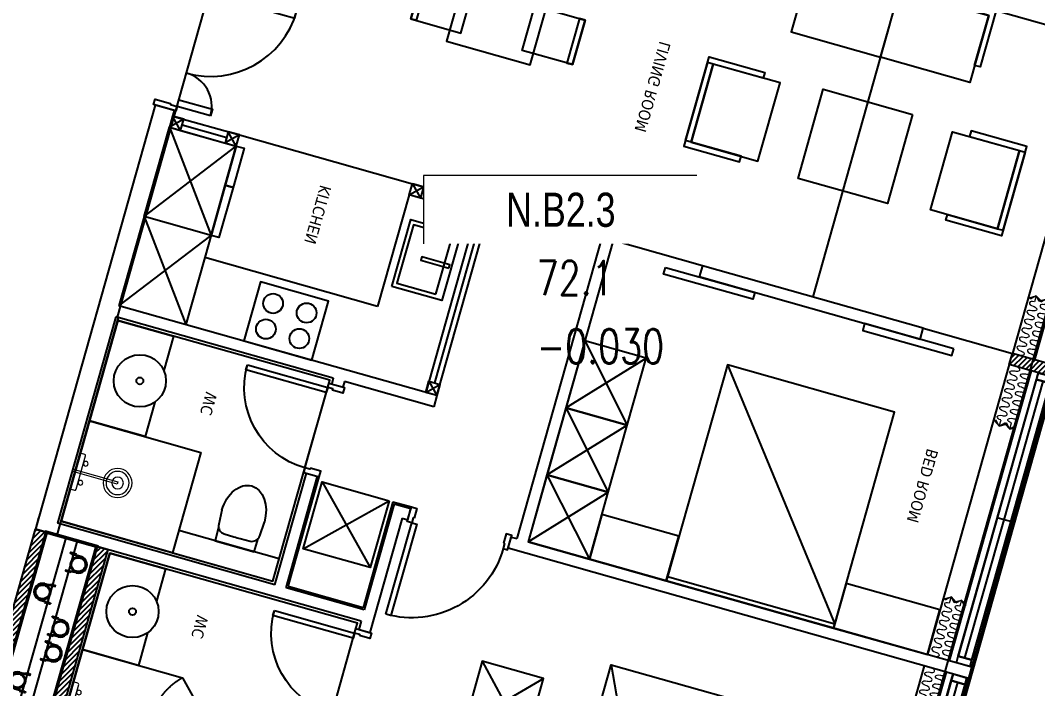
# Model space of a CAD drawing. Header units: millimetres. Extents: x -361675616 to 361246347, y -284141842 to 284396604.
# Drawn here: x -47211 to -38434, y 92814 to 98578 of the extents above; entities that cross this region are included whole.
import ezdxf
from ezdxf.enums import TextEntityAlignment as Align
from ezdxf.xclip import XClip

# ---------------------------------------------------------------- set-up
doc = ezdxf.new("R2010")
doc.units = ezdxf.units.MM
doc.header["$LTSCALE"] = 100
doc.header["$MEASUREMENT"] = 0
doc.header["$XCLIPFRAME"] = 0
doc.set_wipeout_variables(frame=1)
doc.linetypes.add('ACAD_ISO03W100', pattern=[30, 12, -18])
for name, color, linetype in [('1-CAPLANH', 4, 'Continuous'), ('1-Chu thich', 4, 'Continuous'), ('1VinaPVC-Text', 9, 'Continuous'), ('A-_FURN----_E-_N', 251, 'Continuous'), ('A-_SANIEQPT_E-_N', 251, 'Continuous'), ('A-ANNO-ROOM', 50, 'Continuous'), ('A-WALL-FNSH', 11, 'Continuous'), ('dien tich thong thuy', 3, 'Continuous'), ('IDEA - dim', 251, 'Continuous'), ('KT-Net manh', 139, 'Continuous'), ('KT-Tuong', 1, 'Continuous'), ('NDT Cap nuoc', 4, 'Continuous'), ('Xref_NT1+NT2_MBDV Cot vach_220729$0$ccu12-Thay', 7, 'Continuous')]:
    doc.layers.add(name, color=color, linetype=linetype)
for name, color, linetype, lineweight in [('A-NoiThat', 39, 'Continuous', 13), ('CIC36 net manh', 8, 'Continuous', 9), ('KT-Chuviet', 255, 'Continuous', 15), ('KT-Net thay', 7, 'Continuous', 15), ('KT-Net truc', 18, 'Continuous', 15)]:
    doc.layers.add(name, color=color, linetype=linetype, lineweight=lineweight)
doc.styles.add('220126_HDN_HBA typical plan$0$211210_HDN_HBA_TYPICAL PLAN CORE OPT 1$0$HBA-Text', font='GOTHIC.TTF')
doc.styles.add('font unicode ccu', font='arial.ttf')
doc.styles.add('ROMANS', font='ROMANS.SHX')
doc.styles.add('Tahoma', font='tahoma.ttf')

# ---------------------------------------------------------------- blocks, each defined once
blk = doc.blocks.new('ong thoat xi')
at = {"layer": '1-Chu thich', "color": 40, "linetype": 'ByBlock'}
for p, q in [((-75.38012683280976, 61.71243314491585), (-75.38012683356645, 65.30088436778169)), ((-65.74530692066764, 60.15858772792853), (-73.82631818420485, 60.15858772746287)), ((-65.78777581622126, 66.90270846546628), (-73.82628140639281, 66.90270846383646)), ((-65.83680565783288, 67.38554804772139), (-65.83680565730901, 59.50194067240228)), ((-65.47424172598403, 68.65452180604916), (-61.84860241872957, 68.65452180698048)), ((-65.47424172679892, 66.11657429032493), (-61.90376675099832, 66.11657429125624)), ((-65.47424172534375, 60.77091442968231), (-61.90376675169683, 60.77091443061362)), ((-65.47424172563478, 58.23296691395808), (-61.84860241774003, 58.23296691500582)), ((-60.67026964394608, 70.09262039628811), (-61.48603848775383, 70.09262039628811)), ((-60.67026964394608, 70.09262039628811), (-61.48603848775383, 70.09262039628811)), ((-61.48603848775383, 70.09262039628811), (-61.48603848711354, 56.79486832523253)), ((-60.67026964260732, 56.79486832569818), (-61.48603848711354, 56.79486832523253)), ((-60.67026964394608, 70.09262039628811), (-60.67026964260732, 56.79486832569818)), ((-54.93791736802086, 70.09262039489111), (-54.12214852363104, 70.09262039407622)), ((-54.93791736802086, 70.09262039489111), (-54.93791736679849, 56.79486832371913)), ((-54.93791736802086, 70.09262039489111), (-54.12214852363104, 70.09262039407622)), ((-54.93791736679849, 56.79486832371913), (-54.12214852229226, 56.79486832313705)), ((-54.12214852363104, 70.09262039407622), (-54.12214852229226, 56.79486832313705)), ((-50.13394528458593, 68.65452180535067), (-53.75958459306275, 68.65452180523425)), ((-50.13394528423669, 58.232966913376), (-53.75958459178218, 58.23296691302676)), ((-50.13394528452773, 66.11657428939361), (-53.70442025974624, 66.11657428939361)), ((-50.13394528400386, 60.77091442898382), (-53.70442025887314, 60.77091442805249)), ((-49.77138135395943, 67.38554804725571), (-49.7713813536684, 59.50194067088886)), ((-32.65563905594172, 66.87869586132001), (-49.77138135436689, 66.87869586690795)), ((-29.11534677405143, 60.00879285379778), (-49.77138135419228, 60.00879285181873)), ((1.717475750250741, 60.0087928546127), (-41.21941808814881, 60.00879285309929)), ((-41.2194180888473, 57.94782194821164), (-41.21941808908014, 60.00879285333212)), ((-41.2194180888473, 57.94782194821164), (-41.21941808908014, 60.00879285333212)), ((-41.2194180888473, 57.94782194902655), (-41.21941808908014, 60.00879285333212)), ((1.717475749552249, 57.94782195100561), (-41.2194180888473, 57.94782194821164)), ((-32.65563905570889, 60.00879284727853), (-32.65563905594172, 66.87869586132001)), ((-75.38012683350826, -61.91815018712077), (-75.38012683286797, -65.50660140905529)), ((-65.74530691356631, -60.36430476850364), (-73.82631818496156, -60.36430476931854)), ((-65.78777580836322, -67.10842550569214), (-73.82628140581073, -67.10842550569214)), ((-65.8368056496256, -67.59126508864574), (-65.8368056496256, -59.70765771332662)), ((-65.47424171830062, -58.43868395511527), (-61.84860241104615, -58.43868395488243)), ((-65.47424171917375, -60.976631470141), (-61.90376674348954, -60.97663146990817)), ((-65.47424171771853, -66.32229133090004), (-61.90376674267463, -66.3222913305508)), ((-65.47424171795136, -68.86023884720636), (-61.84860241011484, -68.8602388468571)), ((-60.67026963614626, -57.00058536557481), (-61.4860384806525, -57.00058536487631)), ((-61.48603847948834, -70.29833743674679), (-61.4860384806525, -57.00058536487631)), ((-60.6702696349239, -70.29833743651398), (-61.48603847948834, -70.29833743674679)), ((-60.6702696349239, -70.29833743651398), (-61.48603847948834, -70.29833743674679)), ((-60.6702696349239, -70.29833743651398), (-60.67026963614626, -57.00058536557481)), ((-54.9379173591733, -70.29833743837662), (-54.93791736033746, -57.00058536720462)), ((-54.93791736033746, -57.00058536720462), (-54.12214851600584, -57.00058536685538)), ((-54.9379173591733, -70.29833743837662), (-54.12214851466706, -70.29833743802736)), ((-54.9379173591733, -70.29833743837662), (-54.12214851466706, -70.29833743802736)), ((-54.12214851466706, -70.29833743802736), (-54.12214851600584, -57.00058536685538)), ((-50.1339452767861, -58.43868395651225), (-53.75958458462264, -58.43868395674508)), ((-50.13394527568016, -68.86023884848692), (-53.7595845842734, -68.86023884871975)), ((-50.13394527626225, -60.97663147223648), (-53.70442025212105, -60.97663147223648)), ((-50.13394527632044, -66.32229133218061), (-53.70442025124794, -66.32229133334475)), ((-49.77138134575215, -67.59126509027557), (-49.77138134627604, -59.70765771460719)), ((-30.91456355975243, -60.21450989425648), (-49.77138134581037, -60.21450989565346)), ((-34.45485584205016, -67.08441291505005), (-49.77138134563574, -67.08441290992776)), ((1.717475756304338, -58.15353898785543), (-41.21941808151314, -58.15353899006732)), ((-41.21941808151314, -58.15353899006732), (-41.21941808069823, -60.2145098951878)), ((-41.21941808151314, -58.15353899088222), (-41.21941808069823, -60.2145098951878)), ((1.717475756944622, -60.21450989204459), (-41.21941808069823, -60.2145098951878)), ((-34.45485584222479, -60.21450990100857), (-34.45485584205016, -67.08441291505005))]:
    blk.add_line(p, q, dxfattribs=at)
for centre, major_axis, ratio, start_param, end_param in [((-73.7847118762438, 65.30782007810194), (1.128139395118837, 1.128139395118833), 0.999999999981247, 0.8114564950257566, 2.36054173982049), ((-73.82628141500754, 61.71243314514867), (1.098734631828849, 1.098734631828845), 0.9999999999706548, 2.356194490402434, 3.926990816608578), ((-63.43481961626094, 67.38554804818703), (1.698460618368481, -1.698460618368488), 0.9999999999880228, 3.370391498457508, 4.483590135757281), ((-55.80344074894674, 63.44374436128418), (7.094660364457459, -7.094660364457486), 0.9999999999999998, 3.657340742990352, 4.196640890984128), ((-63.43481961567886, 59.50194067310075), (1.698460618368481, -1.698460618368488), 0.9999999999880228, 3.370391498457508, 4.483590135757281), ((-63.88802452944218, 67.38554804772139), (1.698460618352194, -1.698460618352201), 0.9999999999880228, 0.2287988448677159, 1.341997482167488), ((-63.88802452938398, 67.38554804900195), (1.698460618368481, -1.698460618368488), 0.9999999999880228, 0.2287988448677159, 1.341997482167488), ((-71.51940339541761, 63.44374436023645), (7.094660364541318, -7.094660364541345), 0.9999999999939811, 0.5157480894039148, 1.055048237384961), ((-71.51940339541761, 63.44374436023645), (7.094660364541318, -7.094660364541345), 0.9999999999939811, 0.5157480894039148, 1.055048237384961), ((-63.88802452897654, 59.50194067275152), (1.698460618368481, -1.698460618368488), 0.9999999999880228, 0.2287988448677159, 1.341997482167488), ((-63.88802452897654, 59.50194067275152), (1.698460618368481, -1.698460618368488), 0.9999999999880228, 0.2287988448677159, 1.341997482167488), ((-51.72016248240834, 67.38554804679006), (1.698460618302127, 1.698460618302121), 0.9999999999834358, 1.799595171691055, 2.912793808962478), ((-51.72016248182626, 67.38554804748854), (1.698460618368481, -1.698460618368488), 0.9999999999880228, 3.370391498457508, 4.483590135757281), ((-44.08878361462848, 63.4437443598872), (7.094660364416927, 7.094660364416901), 0.9999999999939808, 2.08654441620483, 2.625844564185877), ((-44.08878361462848, 63.4437443598872), (7.094660364416927, 7.094660364416901), 0.9999999999939808, 2.08654441620483, 2.625844564185877), ((-51.72016248124418, 59.50194067077246), (1.698460618302127, 1.698460618302121), 0.9999999999834358, 1.799595171691055, 2.912793808962478), ((-51.72016248124418, 59.50194067077246), (1.698460618302127, 1.698460618302121), 0.9999999999834358, 1.799595171691055, 2.912793808962478), ((-52.17336739588063, 67.38554804620799), (1.698460618368481, -1.698460618368488), 0.9999999999880228, 0.2287988448677159, 1.341997482167488), ((-59.80474626185605, 63.44374435942154), (7.094660364541345, 7.094660364541318), 0.9999999999939808, -1.055048237384963, -0.5157480894039148), ((-52.17336739529855, 59.50194067123812), (1.698460618317141, 1.698460618317135), 0.9999999999834357, -1.341997481892333, -0.2287988446337132), ((-6.984919e-10, -0.1028585183667019), (34.07629290540685, -34.07629290540699), 0.9999999999996163, 0.7853981633976402, 7.068583470577226), ((0.3434951510280371, -0.1028585180174559), (42.50535631470555, -42.50535631470572), 0.9999999999987998, 5.497787143388879, 8.639379796978673), ((0.3434951510280371, -0.1028585180174559), (41.04802981248233, -41.0480298124825), 0.9999999999998442, 5.497787143388998, 8.639379796978794), ((-73.78471187618561, -65.51353711914271), (1.128139395128906, 1.1281393951289), 0.9999999999608769, 2.351847240170423, 3.900932485497246), ((-73.82628141593888, -61.91815018700434), (1.09873463182571, 1.098734631825706), 0.9999999999763682, 0.7853981630159299, 2.35619449040529), ((-63.43481960770441, -59.70765771297738), (1.698460618352194, -1.698460618352201), 0.9999999999880228, 3.370391498457508, 4.483590135757281), ((-55.80344074190361, -63.64946139999665), (7.094660364401588, 7.094660364401562), 0.9999999999939808, 2.086544416204056, 2.625844564186651), ((-63.43481960805366, -67.59126508876216), (1.698460618302127, 1.698460618302121), 0.9999999999834358, 1.799595171691055, 2.912793808962478), ((-63.88802452175879, -59.70765771332662), (1.698460618352193, -1.698460618352199), 0.9999999999880232, 0.2287988448677158, 1.341997482167488), ((-63.88802452175879, -59.70765771332662), (1.698460618352193, -1.698460618352199), 0.9999999999880232, 0.2287988448677158, 1.341997482167488), ((-71.51940338715212, -63.64946140092798), (7.094660364401557, -7.094660364401586), 0.9999999999939808, 0.5157480894031421, 1.055048237385733), ((-71.51940338715212, -63.64946140092798), (7.094660364401557, -7.094660364401586), 0.9999999999939808, 0.5157480894031421, 1.055048237385733), ((-63.8880245211767, -67.59126508911139), (1.698460618368481, -1.698460618368488), 0.9999999999880228, 0.2287988448677159, 1.341997482167488), ((-63.8880245211767, -67.59126508911139), (1.698460618368481, -1.698460618368488), 0.9999999999880228, 0.2287988448677159, 1.341997482167488), ((-51.72016247350256, -59.70765771460719), (1.698460618368481, -1.698460618368488), 0.9999999999880228, 3.370391498457508, 4.483590135757281), ((-51.72016247350256, -59.70765771460719), (1.698460618368481, -1.698460618368488), 0.9999999999880228, 3.370391498457508, 4.483590135757281), ((-44.08878360758536, -63.64946140220854), (7.094660364416927, 7.094660364416901), 0.9999999999939808, 2.08654441620483, 2.625844564185877), ((-44.08878360758536, -63.64946140220854), (7.094660364416927, 7.094660364416901), 0.9999999999939808, 2.08654441620483, 2.625844564185877), ((-51.72016247297871, -67.59126509097405), (1.698460618333429, 1.698460618333422), 0.9999999999834358, 1.799595171697458, 2.912793808956078), ((-51.72016247297871, -67.59126509097405), (1.698460618333429, 1.698460618333422), 0.9999999999834358, 1.799595171697458, 2.912793808956078), ((-52.17336738767335, -59.70765771437436), (1.698460618352194, -1.698460618352201), 0.9999999999880228, 0.2287988448677159, 1.341997482167488), ((-59.80474625423084, -63.64946140313986), (7.094660364597215, -7.094660364597241), 1, 0.5157480894013327, 1.055048237393564), ((-52.17336738767335, -67.59126509027557), (1.69846061833718, -1.698460618337187), 0.9999999999880228, 0.2287988448613146, 1.341997482173889)]:
    blk.add_ellipse(centre, major_axis=major_axis, ratio=ratio, start_param=start_param, end_param=end_param, dxfattribs=at)
at = {"layer": '1-Chu thich', "color": 40, "lineweight": -3}
blk.add_ellipse((0, 0), major_axis=(38.86204005918639, -38.86204005918654), ratio=0.9999999999984992, start_param=0.7853981633981985, end_param=7.068583470577785, dxfattribs=at)
blk = doc.blocks.new('1800x450')
at = {"layer": '1-CAPLANH', "const_width": 30}
blk.add_lwpolyline([(0, -450.0000000000146), (1800.000000000029, -450.0000000000146), (1800.000000000029, 0), (0, 0)], close=True, dxfattribs=at)
at = {"layer": '1-CAPLANH'}
blk.add_lwpolyline([(2.91038304567337e-11, -275), (1800, -275.0000000000146), (1800, -174.9999999999854), (2.91038304567337e-11, -174.9999999999854)], close=True, dxfattribs=at)
at = {"layer": 'NDT Cap nuoc', "extrusion": (0.006362557600417589, -0.0130975367762719, -0.9998939805755287), "xscale": 1.231671554252203, "yscale": 1.231671554252203, "zscale": -1.231671554252201, "rotation": 90.26587940456272}
for p in [(-505.6444920994035, -107.2005332556036, 5.92663018384016), (-1300.185242348733, -107.2835156875853, 10.98399378232099)]:
    blk.add_blockref('ong thoat xi', p, dxfattribs=at)
at = {"layer": 'NDT Cap nuoc', "extrusion": (0.006362557600417586, -0.0130975367762719, -0.9998939805755287), "xscale": 1.231671554252202, "yscale": 1.231671554252202, "zscale": -1.231671554252201, "rotation": 270.3472450279417}
for p in [(-194.6873081078326, -340.7101154711203, 6.68693570214344), (-767.2964766296254, -340.4054698147427, 8.881611896959637), (-989.2280583572926, -340.7930979031457, 11.74429930062533), (-1561.837226879086, -340.4884522467098, 13.93897549544247)]:
    blk.add_blockref('ong thoat xi', p, dxfattribs=at)
blk = doc.blocks.new('A$C2A980E36')
at = {"ltscale": 0.5}
blk.add_lwpolyline([(-10, 0), (10, 0), (10, 400), (-10, 400)], close=True, dxfattribs=at)
blk.add_lwpolyline([(160, 60), (160, 30, -0.4142135623730916), (150, 20), (-150, 20, -0.4142135623730987), (-160, 30), (-160, 60.00000000000728, -0.414213562373095), (-150, 70.00000000000728), (150, 70, -0.4142135623730915)], format="xyb", close=True, dxfattribs=at)
for centre, radius in [((0, 400), 125), ((0, 400), 100), ((0, 400), 50), ((-85, 90.00000000000728), 20), ((85, 90), 20)]:
    blk.add_circle(centre, radius, dxfattribs=at)
blk = doc.blocks.new('d800')
blk.add_line((760, 70), (40, 70))
for points in [[(40, 790), (40, 70), (85, 70), (85, 790)], [(50, 25), (40, 25), (40, 70), (0, 70), (0, -70), (50, -70)], [(750, 25), (760, 25), (760, 70), (800, 70), (800, -70), (750, -70)]]:
    blk.add_lwpolyline(points, close=True)
blk.add_arc((40, 70), 720, 0, 90)
blk = doc.blocks.new('d900n')
for points in [[(20, -50), (20, -40), (65, -40), (65, 0), (-65, 0), (-65, -50)], [(885, -40), (65, -40), (65, -85), (885, -85)], [(20, -850), (20, -860), (65, -860), (65, -900), (-65, -900), (-65, -850)]]:
    blk.add_lwpolyline(points, close=True)
blk.add_arc((65, -40), 820, 270, 0)
blk = doc.blocks.new('*U119')
for points in [[(482.6951045578201, -398.9039813853606), (464.6170375002125, -396.4493711387506), (464.3337632049024, -466.3349522090732)], [(396.7561588253833, -484.1490495130481), (464.3337632049024, -466.3349522090732), (394.4481821902239, -466.0516779393653)]]:
    blk.add_hatch(color=256).paths.add_polyline_path(points)
blk.add_line((464.3337632049024, -466.3349522090732), (416.9273155568029, -418.7598943406972))
for points in [[(482.6951045578201, -398.9039813853606), (464.6170375002125, -396.4493711387506), (464.3337632049024, -466.3349522090732)], [(396.7561588253833, -484.1490495130481), (464.3337632049024, -466.3349522090732), (394.4481821902239, -466.0516779393653)]]:
    blk.add_lwpolyline(points, close=True)
for centre in [(16.76743755071067, -17.17677016190672), (85.71403000141326, -87.65612936302188), (155.3043908096025, -157.4940017787478), (224.8947516177918, -227.3318741944736), (294.485112425981, -297.1697466101995), (364.0754732341703, -367.0076190259254)]:
    blk.add_ellipse(centre, major_axis=(34.52187991841241, 31.95056764796491), ratio=0.5238875827070036, start_param=4.731720461219403, end_param=7.873313114809197)
at = {"extrusion": (0, 0, -1)}
for centre in [(51.5728287498025, -52.1059534814385), (120.5194212005051, -122.5853126825537), (190.1097820086943, -192.4231850982796), (259.7001428168836, -262.2610575140054), (329.2905036250728, -332.0989299297313), (398.8808644332621, -401.9368023454572)]:
    blk.add_ellipse(centre, major_axis=(-32.07293168385898, -34.4082260416161), ratio=0.5238875826554585, start_param=4.731720461217387, end_param=7.87331311480718, dxfattribs=at)
blk = doc.blocks.new('*U116')
at = {"ltscale": 5}
blk.add_lwpolyline([(305, -530), (305, -1.13686837721616e-13), (-305, 0), (-305, -530)], close=True, dxfattribs=at)
for centre in [(-150, -150), (150, -150.0000000000001), (-150, -380), (150, -380)]:
    blk.add_circle(centre, 85, dxfattribs=at)
blk = doc.blocks.new('*U117')
at = {"ltscale": 5}
for points in [[(-300, -450), (300, -450), (300, 0), (-300, 0)], [(-261, -65), (261, -65), (261, -415), (-261, -415)], [(-15, -20), (15, -20), (15, -270), (-15, -270)]]:
    blk.add_lwpolyline(points, close=True, dxfattribs=at)
blk = doc.blocks.new('*U115')
at = {"linetype": 'Continuous'}
for points in [[(-375.0000000000002, -849.9999999962746), (374.9999999999998, -849.9999999962748), (375.0000000000002, 850.0000000037252), (-374.9999999999998, 850.0000000037254)], [(-724.9999999999999, 750.0000000037254), (-274.9999999999999, 750.0000000037253), (-274.9999999999999, 350.0000000037253), (-724.9999999999999, 350.0000000037254)], [(-724.9999999999999, 350.0000000037254), (-674.9999999999999, 350.0000000037254), (-674.9999999999999, 750.0000000037254), (-724.9999999999999, 750.0000000037254)], [(725.0000000000001, 750.0000000037252), (275.0000000000001, 750.0000000037253), (275.0000000000001, 350.0000000037252), (725.0000000000001, 350.0000000037252)], [(725.0000000000001, 350.0000000037252), (675.0000000000001, 350.0000000037252), (675.0000000000001, 750.0000000037252), (725.0000000000001, 750.0000000037252)], [(-725, 200.0000000037254), (-274.9999999999999, 200.0000000037253), (-275.0000000000001, -199.9999999962747), (-725, -199.9999999962746)], [(-725, -199.9999999962746), (-675, -199.9999999962746), (-675, 200.0000000037254), (-725, 200.0000000037254)], [(725, 200.0000000037251), (275.0000000000001, 200.0000000037252), (274.9999999999999, -199.9999999962748), (725, -199.9999999962749)], [(725, -199.9999999962749), (675, -199.9999999962748), (675, 200.0000000037252), (725, 200.0000000037251)], [(-725.0000000000001, -749.9999999962746), (-275.0000000000001, -749.9999999962747), (-275.0000000000001, -349.9999999962747), (-725.0000000000001, -349.9999999962746)], [(-725.0000000000001, -349.9999999962746), (-675.0000000000001, -349.9999999962746), (-675.0000000000001, -749.9999999962746), (-725.0000000000001, -749.9999999962746)], [(724.9999999999999, -749.9999999962748), (274.9999999999999, -749.9999999962747), (274.9999999999999, -349.9999999962748), (724.9999999999999, -349.9999999962748)], [(724.9999999999999, -349.9999999962748), (674.9999999999999, -349.9999999962748), (674.9999999999999, -749.9999999962748), (724.9999999999999, -749.9999999962748)]]:
    blk.add_lwpolyline(points, close=True, dxfattribs=at)
blk = doc.blocks.new('dc')
for points in [[(-1100, -40), (-1110, -40), (-1110, -100), (-1150, -100), (-1150, 100), (-1100, 100)], [(-50, -40), (-40, -40), (-40, -100), (0, -100), (0, 100), (-50, 100)], [(-1109.999999999985, -400), (-1109.999999999985, -100), (-1049.999999999985, -100), (-1049.999999999985, -400)], [(-39.99999999998545, -869.9999999999709), (-39.99999999998545, -99.9999999999709), (-99.99999999998545, -99.9999999999709), (-99.99999999998545, -869.9999999999709)]]:
    blk.add_lwpolyline(points, close=True)
for centre, radius, start, end in [((-1110.000000000029, -99.9999999999709), 300.0000000000291, 270, 0), ((-40.0000000000291, -100.0000000000873), 769.9999999999345, 180, 270)]:
    blk.add_arc(centre, radius, start, end)
blk = doc.blocks.new('220126_HDN_HBA typical plan$0$210902_YS plan 330pm ver13$0$TOTO-WC-CW822J')
at = {"color": 0}
blk.add_lwpolyline([(-177.2072506700642, -119.1915361834399), (-175, 0), (175, 0), (177.2072506700642, -119.1915361836145)], dxfattribs=at)
blk.add_lwpolyline([(-190, -270), (-183.3947591906181, -144.5004246227618, -0.3908696114996718), (-115.4352058441145, -78.20653349565691), (-27.76706723973621, -75.77130742336158, -0.01388621073825284), (27.76706724101678, -75.77130742336158), (115.4352058439981, -78.20653349565691, -0.3908696114996718), (183.3947591905016, -144.5004246227618), (190, -270)], format="xyb", dxfattribs=at)
blk.add_ellipse((0, -270), major_axis=(0, -270), ratio=0.7037037037037037, start_param=4.71238898038469, end_param=7.853981633974483, dxfattribs=at)
blk = doc.blocks.new('27')
at = {"layer": 'A-_FURN----_E-_N'}
h = blk.add_hatch(dxfattribs=at)
h.set_pattern_fill('ANSI31', color=256, scale=9.999999999999993, angle=105.7787795901379)
h.set_pattern_definition([(150.7787795901379, (12650.90008585708, -59996.87987092297), (-15.49980791152992, -27.70953725174193), [])])
h.paths.add_polyline_path([(3149.994292274088, 7699.999999294479), (3049.994292274059, 7699.999999294465), (3049.994292274088, 8099.999999294465), (3149.994292274059, 8099.999999294465)])
h = blk.add_hatch(dxfattribs=at)
h.set_pattern_fill('ANSI31', color=256, scale=249.9999999999999, angle=105.7787795901379)
h.set_pattern_definition([(150.7787795901379, (3649379.435617351, -11035533.23868626), (-15.25571644835621, -27.27316658636017), [])])
h.paths.add_polyline_path([(8614.994292274088, 7.275957614183426e-11), (6799.994292275936, 0), (6799.99429227598, 100.0000000000146), (8614.994292275922, 100.0000000000146)])
h.paths.add_polyline_path([(8614.99429227406, 550), (6799.994292275936, 549.9999999999418), (6799.994292275907, 649.9999999999418), (8614.994292275951, 649.9999999999418)])
for p, q in [((3049.994292274088, 4920.000000000015), (3149.994292274074, 4920)), ((3149.994292274088, 2920.000000000029), (4749.994292274103, 2920.000000000015)), ((5734.994292274074, 2905.000000000073), (6684.994292277814, 2905.000000000058)), ((6684.994292277814, 2905.000000000058), (6684.994292277799, 2234.999999999956)), ((3149.994292274074, 2320.000000000015), (4149.994292274088, 2320.000000000015)), ((6699.994292275966, 7.275957614183426e-11), (6799.994292275936, 0))]:
    blk.add_line(p, q, dxfattribs=at)
at = {"layer": 'A-_FURN----_E-_N', "linetype": 'Continuous'}
for points in [[(1349.999999999971, 6835.738865495136), (1349.999999999985, 7283.743899560242), (2049.999999999971, 7283.743899560242), (2049.999999999956, 7333.74389956025), (1299.999999999971, 7333.743899560257), (1299.999999999971, 6835.73886549515)], [(2049.999999999942, 6835.738865495136), (2049.999999999971, 7283.743899560242), (1349.999999999985, 7283.743899560242), (1349.999999999927, 7333.743899560257), (2099.999999999942, 7333.743899560242), (2099.999999999971, 6835.73886549515)], [(2049.999999999971, 7283.743899560242), (2049.999999999971, 6683.743899560257), (1349.999999999971, 6683.743899560242), (1349.999999999985, 7283.743899560242)], [(748.005034064845, 6709.999999647203), (299.9999999999854, 6709.999999647218), (299.9999999999563, 5909.999999647218), (249.9999999999854, 5909.999999647211), (249.9999999999709, 6759.999999647225), (748.0050340648304, 6759.999999647218)], [(299.9999999999854, 6709.999999647218), (899.9999999999418, 6709.999999647203), (899.9999999999563, 5909.999999647218), (299.9999999999563, 5909.999999647218)], [(1299.999999999956, 6309.999999647189), (2099.999999999985, 6309.999999647203), (2099.999999999956, 5509.999999647189), (1299.999999999971, 5509.999999647218)], [(299.9999999999563, 5109.999999647218), (899.9999999999563, 5109.999999647218), (899.9999999999563, 5909.999999647218), (299.9999999999563, 5909.999999647218)], [(2049.999999999971, 4536.256099734179), (2049.999999999971, 5136.256099734164), (1349.999999999956, 5136.256099734179), (1349.999999999942, 4536.256099734179)], [(1349.999999999956, 4984.261133799286), (1349.999999999942, 4536.256099734179), (2049.999999999971, 4536.256099734179), (2049.999999999971, 4486.256099734179), (1299.999999999956, 4486.256099734179), (1299.999999999956, 4984.261133799242)], [(2049.999999999971, 4984.261133799286), (2049.999999999971, 4536.256099734179), (1349.999999999942, 4536.256099734179), (1349.999999999956, 4486.256099734164), (2099.999999999971, 4486.256099734164), (2099.999999999971, 4984.261133799286)], [(4549.994292274088, 4120), (4549.994292274074, 4669.999999993597), (3949.994292274088, 4669.999999993612), (3949.994292274103, 4120), (4549.994292274088, 4120)], [(5149.994292274088, 4120), (5149.994292274059, 4669.999999993612), (4549.994292274074, 4669.999999993597), (4549.994292274088, 4120), (5149.994292274088, 4120)], [(5749.994292274088, 4120), (5749.994292274088, 4669.999999993597), (5149.994292274059, 4669.999999993612), (5149.994292274088, 4120), (5749.994292274088, 4120)], [(7414.994292274074, 4020.000000000058), (7414.994292274074, 4569.999999993612), (6849.994292274074, 4569.999999993612), (6849.994292274074, 4020.000000000058), (7414.994292274074, 4020.000000000058)], [(3149.994292274088, 770.0000000000146), (3149.994292274088, 839.9999999999854), (3499.994292274103, 840), (3499.994292274059, 770)], [(3499.994292274059, 770), (3499.994292274103, 840), (3949.994292274088, 840.0000000000146), (3949.994292274059, 770)], [(3149.994292274088, 170.0000000000146), (3149.994292274088, 770.0000000000146), (3949.994292274059, 770), (3949.994292274074, 170.0000000000582)]]:
    blk.add_lwpolyline(points, close=True, dxfattribs=at)
at = {"layer": 'A-_FURN----_E-_N'}
for points in [[(8614.99429227406, 550), (6799.994292275936, 549.9999999999418), (6799.994292275907, 649.9999999999418), (8614.994292275951, 649.9999999999418)], [(8614.994292274088, 7.275957614183426e-11), (6799.994292275936, 0), (6799.99429227598, 100.0000000000146), (8614.994292275922, 100.0000000000146)]]:
    blk.add_lwpolyline(points, close=True, dxfattribs=at)
at = {"layer": 'A-WALL-FNSH', "color": 5}
for points in [[(3209.994292274088, 8079.999999313441), (3209.994292274088, 7959.999999313455), (3149.994292274088, 7959.999999313441), (3149.994292274088, 8079.999999313455)], [(5689.994292274074, 7959.999999313441), (3209.994292274088, 7959.999999313455), (3209.994292274088, 8079.999999313441), (5689.994292274074, 8079.999999313441)], [(4449.994292274059, 8019.999999313455), (3209.994292274103, 8019.999999313455), (3209.994292274088, 8079.999999313441), (4449.994292274074, 8079.999999313441)], [(5749.994292274088, 8079.999999313441), (5749.994292274088, 7959.999999313441), (5689.994292274074, 7959.999999313441), (5689.994292274074, 8079.999999313441)], [(5909.994292274088, 8079.999999313499), (5909.994292274088, 7959.999999313513), (5849.994292274088, 7959.999999313499), (5849.994292274074, 8079.999999313499)], [(8415.000180194838, 7959.999999313513), (5909.994292274088, 7959.999999313513), (5909.994292274088, 8079.999999313499), (8415.000180194824, 8079.999999313513)], [(7149.994292274088, 8019.999999313499), (5909.994292274074, 8019.999999313492), (5909.994292274088, 8079.999999313499), (7149.994292274074, 8079.999999313499)], [(4449.994292274088, 7959.999999313441), (5689.994292274074, 7959.999999313441), (5689.994292274088, 8019.999999313441), (4449.994292274059, 8019.999999313455)]]:
    blk.add_lwpolyline(points, close=True, dxfattribs=at)
for points in [[(3149.994292274088, 7959.999999313441), (5689.994292274074, 7959.999999313441)], [(5849.994292274088, 7959.999999313499), (8415.000180194838, 7959.999999313513)], [(3099.994292274059, 2419.999999999985), (3099.994292274103, 2920)], [(3149.994292274103, 2970), (4649.994292274103, 2969.999999999985)], [(3099.994292274088, 270), (3099.994292274074, 670)]]:
    blk.add_lwpolyline(points, dxfattribs=at)
at = {"layer": 'IDEA - dim'}
for p, q in [((8475.000180194795, 8099.999999294552), (225.0001801965118, 8099.999999294363)), ((3049.994292274088, 8099.999999294465), (3049.994292274059, 7699.999999294465)), ((3149.994292274059, 8099.999999294465), (3149.994292274088, 7699.999999294479)), ((3049.994292274074, 7899.999999294421), (225.0001801965263, 7899.999999294363)), ((5749.994292274088, 7899.999999294465), (3149.994292274074, 7899.999999294407)), ((8475.000180194853, 7899.999999294552), (5849.994292274074, 7899.999999294465)), ((3149.994292274088, 7699.999999294479), (3049.994292274059, 7699.999999294465)), ((3049.994292274059, 6899.999999294479), (3049.994292274088, 4920.000000000015)), ((3149.994292274088, 6899.999999294472), (3049.994292274059, 6899.999999294479)), ((3149.994292274088, 6899.999999294472), (3149.994292274074, 4920)), ((3049.994292274088, 3020.000000000015), (3049.994292274059, 2320.000000000015)), ((4749.994292274074, 3019.999999999985), (3049.994292274088, 3020.000000000015)), ((3049.994292274059, 2920), (3149.994292274088, 3020.000000000015)), ((3149.994292274088, 2920.000000000029), (3049.994292274088, 3020.000000000015)), ((4649.994292274074, 2920.000000000015), (4749.994292274074, 3019.999999999985)), ((4749.994292274103, 2920.000000000015), (4649.994292274074, 3020)), ((5734.994292274074, 2905.000000000073), (5734.994292274088, 3070)), ((3149.994292274074, 2920.000000000087), (3149.994292274074, 2320.000000000015)), ((5734.994292274088, 2270.000000000058), (6334.994292274088, 2870.000000000073)), ((6334.994292274088, 2270.000000000073), (5734.994292274117, 2870.000000000073)), ((3049.994292274059, 2320.000000000015), (3149.994292274074, 2420.000000000015)), ((3149.994292274074, 2320.000000000015), (3049.994292274103, 2420.000000000015)), ((4149.994292274088, 2320.000000000015), (4149.994292274088, 770.0000000000146)), ((6684.994292277799, 2234.999999999956), (5699.994292274074, 2235.000000000015)), ((7689.994292274059, 1570.735931287461), (8114.258360985623, 1994.999999998079)), ((3049.994292274059, 170.0000000000146), (3049.994292274059, 770.0000000000146)), ((3049.994292274059, 770.0000000000146), (3149.994292274059, 670)), ((3149.994292274088, 770.0000000000146), (3049.994292274074, 670.0000000000146)), ((3149.994292274088, 770.0000000000728), (4149.994292274088, 770.0000000000582)), ((3149.994292274074, 269.9999999999854), (3149.994292274088, 770.0000000000146)), ((4149.994292274088, 770.0000000000146), (4749.994292274059, 770.0000000000146)), ((3049.994292274074, 270), (3149.994292274088, 170.0000000000146)), ((3149.994292274074, 269.9999999999854), (3049.994292274059, 170.0000000000146)), ((2999.994292274103, 169.9999999999854), (2999.994292274088, 0))]:
    blk.add_line(p, q, dxfattribs=at)
for points in [[(5749.994292274059, 6859.999999647262), (5749.994292274045, 7699.999999294465), (5349.994292274103, 7699.999999294458), (5349.994292274088, 6859.999999647262)], [(3149.994292274088, 7202.6477187071), (3149.994292274088, 6402.647718707085), (3209.994292274088, 6402.647718707114), (3209.994292274117, 7202.647718707114)], [(5749.994292274088, 5359.99999964732), (5749.994292274074, 6859.999999647327), (5713.994292274074, 6859.99999964732), (5713.994292274088, 5359.99999964732)], [(8475.000180194824, 5099.999999294538), (6575.000180194824, 5099.999999294538), (6575.000180194838, 6899.99999929453), (8475.00018019481, 6899.999999294538)], [(3149.994292274074, 4617.352280587365), (3149.994292274074, 5417.352280587365), (3209.994292274074, 5417.352280587365), (3209.994292274088, 4617.35228058738)], [(5749.994292274088, 4669.999999993597), (5749.994292274088, 5359.999999647276), (5349.994292274088, 5359.999999647262), (5349.994292274088, 4669.999999993597)], [(3149.994292274088, 2920.000000000029), (3049.994292274059, 2920), (3049.994292274088, 3020.000000000015), (3149.994292274088, 3020.000000000015)], [(4749.994292274103, 2920.000000000015), (4649.994292274074, 2920.000000000015), (4649.994292274074, 3020), (4749.994292274074, 3019.999999999985)], [(5734.994292274117, 2870.000000000073), (6334.994292274088, 2870.000000000073), (6334.994292274088, 2270.000000000073), (5734.994292274088, 2270.000000000058)], [(3149.994292274074, 2320.000000000015), (3049.994292274059, 2320.000000000015), (3049.994292274103, 2420.000000000015), (3149.994292274074, 2420.000000000015)], [(4874.994292274059, 195), (6674.994292277814, 195.0000000000146), (6674.994292277799, 2095.000000000058), (4874.994292274088, 2095.000000000073)], [(6674.994292277799, 1195.000000000015), (6674.994292277799, 2095.000000000058), (6474.994292277799, 2095.000000000073), (6474.994292277799, 1195)], [(6674.994292277814, 195.0000000000146), (5774.994292275907, 195), (5774.994292275936, 1195.000000000015), (6674.994292277799, 1195.000000000015), (6674.994292277814, 195.0000000000146)], [(3149.994292274088, 770.0000000000146), (3049.994292274059, 770.0000000000146), (3049.994292274074, 670.0000000000146), (3149.994292274059, 670)], [(3149.994292274074, 269.9999999999854), (3049.994292274074, 270), (3049.994292274059, 170.0000000000146), (3149.994292274088, 170.0000000000146)]]:
    blk.add_lwpolyline(points, close=True, dxfattribs=at)
for points in [[(5713.994292274074, 6859.99999964732), (3813.994292274059, 6859.999999647305), (3813.994292274088, 5359.99999964732), (5713.994292274088, 5359.99999964732)], [(6874.994292275951, 2895.000000000044), (6824.994292275951, 2895.000000000073), (6824.994292275951, 674.9999999999418), (8589.994292274074, 674.9999999999563), (8589.994292274074, 2895.000000000058), (7674.994292275922, 2895.000000000073)], [(8114.258360983746, 1995.000000000015), (8589.994292274088, 1995.000000000015), (8589.994292274074, 674.9999999999563), (7689.994292272211, 674.9999999999418), (7689.994292272197, 1570.735931288233)], [(7398.915648510636, 1174.999999999956), (7689.994292272226, 1174.999999999956), (7689.994292272211, 674.9999999999418), (6824.994292275951, 674.9999999999418), (6824.994292275936, 1174.999999999956), (7116.072936037512, 1174.999999999956)], [(5466.415648510636, 694.9999999999854), (5774.994292275936, 695), (5774.994292275907, 195), (4874.994292274059, 195), (4874.994292274088, 694.9999999999854), (5183.572936037512, 694.9999999999854)]]:
    blk.add_lwpolyline(points, dxfattribs=at)
for centre, radius in [((7257.494292274088, 999.9999999999563), 224.9999999999999), ((7257.494292274088, 999.9999999999563), 29.99999999999999), ((5324.994292274045, 520.0000000000146), 224.9999999999999), ((5324.994292274045, 520.0000000000146), 29.99999999999999)]:
    blk.add_circle(centre, radius, dxfattribs=at)
at = {"layer": 'KT-Net manh', "linetype": 'ACAD_ISO03W100', "ltscale": 4}
for p, q in [((225.0001801965118, 7699.999999294363), (3049.994292244286, 7699.999999294458)), ((3049.994292274059, 6899.999999294479), (3049.994292244286, 7699.999999294458)), ((3149.994292244271, 7699.999999294465), (5749.994292274045, 7699.999999294465)), ((5849.994292244271, 7699.999999294479), (8475.000180194838, 7699.999999294479)), ((3813.994292274088, 5359.99999964732), (5713.994292274074, 6859.99999964732)), ((599.9999999999563, 5909.999999647203), (3049.994292274059, 5909.999999647203)), ((3049.994292274088, 4920.000000000015), (3049.994292274088, 4120.000000000015)), ((4549.994292274088, 4120), (3949.994292274088, 4669.999999993612)), ((3949.994292274103, 4120), (4549.994292274074, 4669.999999993597)), ((5149.994292274088, 4120), (4549.994292274074, 4669.999999993597)), ((4549.994292274088, 4120), (5149.994292274059, 4669.999999993612)), ((5749.994292274088, 4120), (5149.994292274059, 4669.999999993612)), ((5149.994292274088, 4120), (5749.994292274088, 4669.999999993597)), ((7414.994292274074, 4020.000000000058), (6849.994292274074, 4569.999999993612)), ((6849.994292274074, 4020.000000000058), (7414.994292274074, 4569.999999993612)), ((3049.994292274088, 3020.000000000015), (3049.994292274059, 4020)), ((3049.994292274059, 770.0000000000146), (3049.994292274059, 2320.000000000015)), ((3149.994292274088, 170.0000000000146), (3949.994292274059, 770)), ((3949.994292274074, 170.0000000000582), (3149.994292274088, 770.0000000000146)), ((3949.994292274074, 170.0000000000582), (4749.994292274059, 770.0000000000146)), ((4749.994292274045, 170.0000000000146), (3949.994292274059, 770.0000000000582))]:
    blk.add_line(p, q, dxfattribs=at)
blk.add_lwpolyline([(6575.000180194824, 5099.999999294538), (8475.000180194838, 5999.999999294538), (6575.000180194838, 6899.99999929453)], dxfattribs=at)
blk.add_arc((8114.2583609875, 1994.999999999985), 600.0000000014796, 225.0000000371423, 269.9999999991662, dxfattribs=at)
at = {"layer": 'KT-Tuong'}
for p, q in [((5749.994292274088, 8099.999999294479), (5749.994292274088, 4120)), ((5849.994292274088, 8099.999999294479), (5849.994292274074, 3970.000000000044)), ((3049.994292274088, 4120.000000000015), (3049.994292274059, 4020)), ((3049.994292274088, 4120.000000000015), (5749.994292274088, 4120)), ((5849.994292274074, 4120.000000000015), (5849.994292274074, 4120.000000000015)), ((3049.994292274059, 4020), (5749.994292274074, 4020.000000000015)), ((5749.994292274045, 3970.000000000058), (5749.994292274074, 4020.000000000015)), ((5849.994292274074, 3970.000000000044), (5749.994292274045, 3970.000000000058)), ((4749.994292274074, 3019.999999999985), (4849.994292274088, 3020.000000000015)), ((4749.994292274074, 3019.999999999985), (4749.994292274045, 170.0000000000146)), ((4849.994292274088, 3020.000000000015), (4849.994292274074, 2219.999999999985)), ((5749.994292274059, 2920.000000000073), (5749.994292274045, 3069.999999999985)), ((5849.994292274088, 3070), (5749.994292274045, 3069.999999999985)), ((5849.994292274059, 3020.000000000015), (5849.994292274088, 3070)), ((5849.994292274059, 3020.000000000015), (6874.994292275922, 3019.999999999956)), ((6874.994292275951, 2895.000000000044), (6874.994292275922, 3019.999999999956)), ((5749.994292274059, 2920.000000000073), (6699.994292277799, 2920.000000000073)), ((6699.994292277799, 2920.000000000073), (6699.994292277814, 2219.999999999927)), ((6799.994292277814, 2920.000000000073), (6874.994292275936, 2920.000000000073)), ((6799.994292277814, 2920.000000000073), (6799.994292277814, 1.455191522836685e-11)), ((4849.994292272197, 2219.999999999985), (4899.994292274074, 2220.000000000015)), ((6699.994292279676, 2219.999999999956), (5699.994292274059, 2219.999999999985)), ((4849.994292274074, 2120.000000000044), (4849.994292274088, 170)), ((4849.994292272211, 2120.000000000058), (4899.994292274074, 2120.000000000015)), ((6699.994292279691, 2119.999999999956), (5699.994292274088, 2120)), ((6699.994292277799, 2119.999999999956), (6699.994292277799, 170.0000000000146)), ((2999.994292274103, 169.9999999999854), (4749.994292274059, 169.9999999999563)), ((4849.994292274088, 169.9999999999563), (6699.994292277799, 170.0000000000146)), ((2999.994292274088, 0), (6799.994292277814, 1.455191522836685e-11))]:
    blk.add_line(p, q, dxfattribs=at)
at = {"layer": '1-CAPLANH', "extrusion": (0, 0, -1), "zscale": -0.9999999999999998, "rotation": 179.9999999999999}
blk.add_blockref('1800x450', (-6799.99429227598, 100.0000000000146), dxfattribs=at)
at = {"layer": 'A-_FURN----_E-_N', "linetype": 'Continuous', "rotation": 270}
blk.add_blockref('*U115', (934.9999999962165, 2645.000000000015), dxfattribs=at)
at = {"layer": 'A-_FURN----_E-_N', "linetype": 'Continuous', "extrusion": (0, 0, -1), "zscale": -0.9999999999999998, "rotation": 179.9999999999999}
for p in [(-6874.994292275951, 2965.000000000073), (-4899.994292274059, 2165.000000000015)]:
    blk.add_blockref('d800', p, dxfattribs=at)
at = {"layer": 'A-_FURN----_E-_N', "rotation": 179.9999999999999}
blk.add_blockref('dc', (1849.994292274074, 84.99997074174462), dxfattribs=at)
at = {"layer": 'A-_SANIEQPT_E-_N', "linetype": 'Continuous', "extrusion": (0, 0, -1), "zscale": -0.9999999999999998, "rotation": 359.9999999999999}
blk.add_blockref('*U117', (-3649.994292274088, 2840), dxfattribs=at)
at = {"layer": 'A-_SANIEQPT_E-_N', "linetype": 'Continuous', "rotation": 90}
blk.add_blockref('*U116', (4219.994292274074, 1595), dxfattribs=at)
at = {"layer": 'A-_SANIEQPT_E-_N', "extrusion": (0, 0, -1), "zscale": -1, "rotation": 90}
blk.add_blockref('220126_HDN_HBA typical plan$0$210902_YS plan 330pm ver13$0$TOTO-WC-CW822J', (-6474.994292277814, 1695.000000000073), dxfattribs=at)
at = {"layer": 'A-NoiThat', "extrusion": (0, 0, -1), "zscale": -0.9999999999999998, "rotation": 359.9999999999999}
for p in [(-8139.994292274059, 654.9999999999418), (-6224.994292277785, 175.0000000000146)]:
    blk.add_blockref('A$C2A980E36', p, dxfattribs=at)
at = {"layer": 'CIC36 net manh', "color": 8, "extrusion": (0, 0, -1), "xscale": 0.8100000000112606, "yscale": 0.8100000000112606, "zscale": -0.8100000000112604, "rotation": 45.12320120397298}
for p in [(-3049.466021554515, 7856.29028462265), (-5749.466021584318, 7856.290284622643), (-3049.248307222471, 7761.336658135697), (-5749.248307252274, 7761.336658135719)]:
    blk.add_blockref('*U119', p, dxfattribs=at)
at = {"layer": 'CIC36 net manh', "color": 8, "xscale": 0.81000000001126, "yscale": 0.81000000001126, "zscale": 0.81000000001126, "rotation": 45.123201203973}
for p in [(3150.522562934042, 7856.29028462265), (5850.522562934057, 7856.290284622635), (3150.740277266057, 7761.336658135682), (5850.740277266101, 7761.336658135711)]:
    blk.add_blockref('*U119', p, dxfattribs=at)
at = {"layer": 'IDEA - dim', "extrusion": (0, 0, -1), "zscale": -0.9999999999999998, "rotation": 179.9999999999999}
blk.add_blockref('d900n', (-5799.994292274117, 3070.000000000015), dxfattribs=at)
at = {"layer": '1VinaPVC-Text', "style": 'Tahoma', "text_generation_flag": 4}
for s, p in [('BED ROOM', (4033.281316090346, 7314.062305466752)), ('LIVING ROOM', (1280.21220677899, 4137.080444374005)), ('KITCHEN', (3269.272469775722, 1657.752533752602)), ('WC', (7127.117032900394, 1644.99655018351)), ('WC', (5253.550815632523, 1194.240043426413))]:
    blk.add_text(s, height=100.0000000000054, dxfattribs=at).set_placement(p)
blk = doc.blocks.new('TAG CAO DO SAN')
blk.add_wipeout([(1526701.778855525, -266095.2298759429), (1527644.6359120198, -266095.2298759429), (1527644.6359120198, -266566.65840419114), (1526701.778855525, -266566.65840419114)]).dxf.layer = 'KT-Net thay'
at = {"layer": 'KT-Net thay', "flags": 128}
blk.add_lwpolyline([(1526701.778855525, -266095.2298759429), (1526701.778855525, -266566.6584041911), (1527644.63591202, -266566.6584041911), (1527644.63591202, -266095.2298759429)], close=True, dxfattribs=at)
for points in [[(1526701.778855525, -266330.9441400666), (1527644.63591202, -266330.9441400666)], [(1526701.778855525, -266566.6584041911), (1527644.63591202, -266566.6584041911)]]:
    blk.add_lwpolyline(points, dxfattribs=at)
at = {"layer": 'KT-Chuviet', "color": 31, "style": 'ROMANS', "width": 0.75}
blk.add_text('DTTT:', height=117.8571320618522, dxfattribs=at).set_placement((1526748.92170835, -266507.8139601254))
at = {"layer": 'KT-Chuviet', "color": 31, "style": 'font unicode ccu', "width": 0.75}
blk.add_attdef('TÊNPHÒNG', text='', height=117.85713, dxfattribs=at).set_placement((1527175.308820772, -266213.4467624734), align=Align.MIDDLE_CENTER)
at = {"layer": 'KT-Chuviet', "color": 31, "ltscale": 15, "style": 'ROMANS', "width": 0.75, "flags": 8}
blk.add_attdef('CAO-DO', (1527091.943339912, -266507.7298381611), '', height=117.8571320618522, dxfattribs=at)
blk = doc.blocks.new('A$C418F5BC8')
at = {"layer": 'A-ANNO-ROOM', "insert": (648.1133449638728, 1090.790118377889), "char_height": 600, "attachment_point": 2, "rotation": 50.44882673977027, "style": '220126_HDN_HBA typical plan$0$211210_HDN_HBA_TYPICAL PLAN CORE OPT 1$0$HBA-Text'}
blk.add_mtext_dynamic_manual_height_columns('SL-S', width=722857412.8743668, gutter_width=9765.624999999996, heights=[0], dxfattribs=at)
blk = doc.blocks.new('A$C2A6C5140')
at = {"layer": 'A-ANNO-ROOM', "insert": (731.4497625969816, 1190.0169191678, 0.0003277973379295924), "char_height": 600, "attachment_point": 2, "rotation": 50.44882673977027, "style": '220126_HDN_HBA typical plan$0$211210_HDN_HBA_TYPICAL PLAN CORE OPT 1$0$HBA-Text'}
blk.add_mtext_dynamic_manual_height_columns('2-BR', width=722857412.8743668, gutter_width=9765.624999999996, heights=[0], dxfattribs=at)
blk = doc.blocks.new('A$C5388591E')
at = {"layer": 'A-ANNO-ROOM', "insert": (894.3001998505497, 842.1987865094561, 0.0004622000541105721), "char_height": 600, "attachment_point": 2, "rotation": 1.4064704596368105, "style": '220126_HDN_HBA typical plan$0$211210_HDN_HBA_TYPICAL PLAN CORE OPT 1$0$HBA-Text'}
blk.add_mtext_dynamic_manual_height_columns('3-BR', width=722857412.8743668, gutter_width=9765.624999999996, heights=[0], dxfattribs=at)
blk = doc.blocks.new('A$C21AF0CCA')
at = {"layer": 'A-ANNO-ROOM', "insert": (1197.56892258345, 814.6835720778872), "char_height": 600, "attachment_point": 2, "rotation": 0.10542954816276216, "style": '220126_HDN_HBA typical plan$0$211210_HDN_HBA_TYPICAL PLAN CORE OPT 1$0$HBA-Text'}
blk.add_mtext_dynamic_manual_height_columns('1-BR+', width=722857412.8743668, gutter_width=9765.624999999996, heights=[0], dxfattribs=at)

msp = doc.modelspace()

# ---------------------------------------------------------------- linework, layer by layer
at = {"layer": 'dien tich thong thuy', "elevation": -4.222795357155336e-06}
msp.add_lwpolyline([(-37440.75490221351, 98465.16047302136), (-36396.74029455886, 98169.60265296217), (-38727.00509893276, 89922.92387927938), (-39771.12605650152, 90217.96259966001)], close=True, dxfattribs=at)
at = {"layer": 'Xref_NT1+NT2_MBDV Cot vach_220729$0$ccu12-Thay', "elevation": -2.232290451789986e-10}
msp.add_lwpolyline([(-41014.83414708802, 85871.771999957), (-27947.33572571424, 132116.7155353283, 0.02468762443620558), (-27655.26175097285, 133393.1449400839, 0.08689377473881693), (-27653.48264326437, 134119.9896245004), (-28143.84158048874, 136121.0379555616), (-32861.93711037447, 155605.6151452961, 0.7715449943642202), (-41527.24667891722, 155769.6534004977), (-55361.54423874433, 106818.0059322045)], format="xyb", dxfattribs=at)

# ---------------------------------------------------------------- block references
at = {"layer": 'IDEA - dim', "rotation": 254.2212141373278}
msp.add_blockref('27', (-45232.25477651683, 100734.3708236914), dxfattribs=at)

# ---------------------------------------------------------------- next in the draw order: block references
at = {"layer": 'KT-Net truc'}
ref = msp.add_blockref('TAG CAO DO SAN', (-3860485.967790214, 762478.2493410936, -8.873940551709685e-05), dxfattribs=dict(at, xscale=2.5, yscale=2.5, zscale=2.5))
XClip(ref).set_block_clipping_path([(1526674.1636322693, -266330.9441400666), (1527644.6359120198, -266095.2298759429)])
ref.add_attrib('CAO-DO', '72.1', (-42756.10944043268, 96208.92474569092, -8.873940551709685e-05), dxfattribs={"layer": 'KT-Chuviet', "color": 31, "ltscale": 15, "height": 294.6428301546305, "style": 'ROMANS', "width": 0.7500000000000001})
ref.add_attrib('CAO-DO', '-0.030', (-42756.10944043268, 95619.63908538167, -8.873940551709685e-05), dxfattribs={"layer": 'KT-Chuviet', "color": 31, "ltscale": 15, "height": 294.6428301546305, "style": 'ROMANS', "width": 0.7500000000000001})
ref.add_attrib('TÊNPHÒNG', 'N.B2.3', dxfattribs={"layer": 'KT-Chuviet', "color": 31, "height": 294.642825, "style": 'font unicode ccu', "width": 0.7500000000000001}).set_placement((-42547.69573828152, 96944.63243491013, -8.873940551709685e-05), align=Align.MIDDLE_CENTER)

# ---------------------------------------------------------------- next in the draw order: linework, layer by layer
at = {"layer": 'dien tich thong thuy', "elevation": 3.111092560857344e-10}
msp.add_lwpolyline([(-46363.42225357389, 96014.09943728361), (-46373.045440985, 96016.81867689238), (-45520.56537570664, 99033.68243763686), (-44832.50747580826, 98839.25680561038), (-44393.35052561713, 100393.4006997299), (-40366.04925493197, 99255.40067181419), (-40404.1184546448, 99120.67647461739), (-37709.62352177925, 98359.28704082067), (-38469.64939367142, 95669.6118172817), (-38504.99950858525, 95544.5103809367), (-39944.83728083397, 90449.02897183516), (-42639.33260519278, 91210.41618187423), (-42677.40078915701, 91075.69570063677), (-44760.81878490501, 91664.41048853053), (-44758.09954529546, 91674.0336759444), (-47038.79496173874, 92318.49346321839), (-46552.05082418722, 94041.04488599641), (-46893.67397728224, 94137.57789210705)], close=True, dxfattribs=at)

# ---------------------------------------------------------------- next in the draw order: block references
at = {"layer": 'A-ANNO-ROOM'}
for p in [(-189530.7069264457, 172460.371857256, 5.460855537377236e-05), (-190889.2165836156, 167537.1358825558, 5.460855537377236e-05), (-200792.6048307914, 136225.8008255112, 5.461079910308954e-05)]:
    msp.add_blockref('A$C21AF0CCA', p, dxfattribs=at)
at = {"layer": 'dien tich thong thuy'}
for name, p in [('A$C418F5BC8', (-193627.8332148665, 162535.8262730713, 9.919419487628366e-05)), ('A$C418F5BC8', (-196423.0946702335, 158761.0613374173, 4.458552763712727e-05)), ('A$C2A6C5140', (-184324.1430110714, 156728.0149816945, 9.919419487628366e-05)), ('A$C418F5BC8', (-197159.0469856003, 154394.2669833445, 4.458552763712727e-05)), ('A$C418F5BC8', (-196884.0167786681, 150046.204543676, 4.458552763712727e-05)), ('A$C2A6C5140', (-186961.9323272624, 149139.8789736559, 9.919419487628366e-05)), ('A$C418F5BC8', (-198454.1163311225, 145455.9680739344, 9.919419487628366e-05)), ('A$C418F5BC8', (-199747.9958968313, 141469.2998190825, 4.458552763712727e-05)), ('A$C2A6C5140', (-189508.6406398182, 140127.2670308392, 9.919419487628366e-05)), ('A$C2A6C5140', (-191916.6485208535, 131438.3902857853, 4.458552763712727e-05)), ('A$C2A6C5140', (-194202.4980069638, 124603.3394083548, 4.458552763712727e-05)), ('A$C2A6C5140', (-196141.1504808805, 116842.4965355621, 9.919419487628366e-05)), ('A$C5388591E', (-189972.9039226725, 179563.5512734677, 4.458570785358675e-05)), ('A$C5388591E', (-206737.6566015921, 115340.5219298684, 9.91946273371655e-05))]:
    msp.add_blockref(name, p, dxfattribs=at)

doc.saveas('drawing.dxf')
